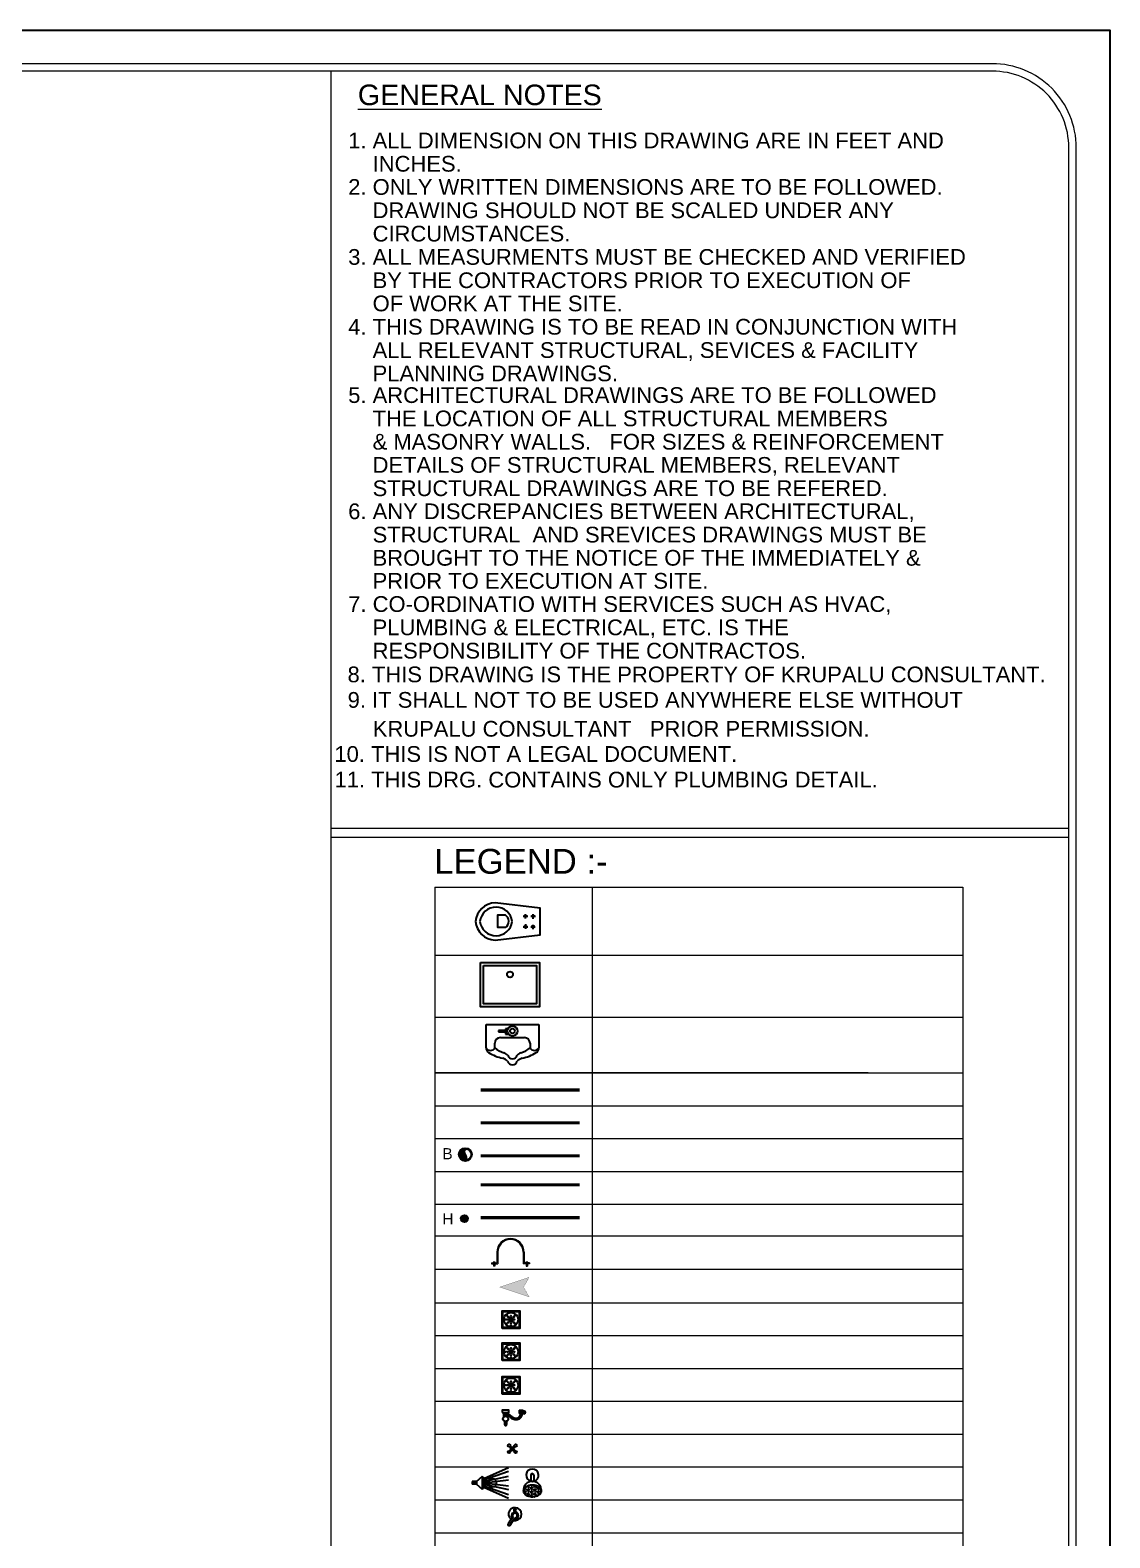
# Model space of a CAD drawing. Header units: inches. Extents: x 1807 to 67852, y 1160 to 20242.
# Drawn here: x 7288 to 8084, y 8940 to 10052 of the extents above; entities that cross this region are included whole.
import ezdxf

# ---------------------------------------------------------------- set-up
doc = ezdxf.new("R2010")
doc.units = ezdxf.units.IN
doc.header["$MEASUREMENT"] = 0
for name, color, linetype, lineweight in [('4 upvc pip', 5, 'Continuous', 30), ('4 upvc pip hatch', 6, 'Continuous', 5), ('4. UPCV', 6, 'Continuous', 30), ('A-HATCH', 252, 'Continuous', 13), ('Bathing', 3, 'Continuous', 30), ('BLOCK', 7, 'Continuous', 0), ('COLD WATER', 4, 'Continuous', 30), ('HATCH', 8, 'Continuous', 0), ('HOT LINE', 1, 'Continuous', 30), ('HOT LINE HATCH', 1, 'Continuous', 5), ('P_SANITARY FIXTURE', 151, 'Continuous', 5), ('RAIN WATER', 32, 'Continuous', 30), ('STCPL-P-DOMESTIC WATER PIPE', 150, 'DOMESTIC WATER SUPPLY PIPE LINE', 9), ('STCPL-P-U.CLAMP', 7, 'Continuous', 9), ('WALLS', 7, 'Continuous', 20)]:
    doc.layers.add(name, color=color, linetype=linetype, lineweight=lineweight)
doc.layers.add('P_DOMESTIC', color=142, linetype='Continuous')
doc.layers.add('STCPL-P-SW_TEXT', color=7, linetype='Continuous')
doc.styles.add('Krupalu', font='arial.ttf', dxfattribs={"height": 8})
doc.linetypes.add('DOMESTIC WATER SUPPLY PIPE LINE', pattern='A,0.5,-0.2,["DWS",Standard,S=0.1,R=0,X=-0.1,Y=-0.05],-0.25', length=0.95)

# ---------------------------------------------------------------- blocks, each defined once
blk = doc.blocks.new('Shower')
at = {"layer": 'Bathing'}
h = blk.add_hatch(color=256, dxfattribs=at)
h.paths.add_polyline_path([(60267.42, -3620.43), (60268.65, -3620.43), (60268.65, -3618.64), (60267.42, -3618.64)])
h.paths.add_polyline_path([(60270.16, -3623.63), (60270.73, -3622.8), (60265.35, -3622.8), (60266.15, -3623.63)])
at = {"layer": 'Bathing', "ltscale": 3}
for p, q in [((60266.15, -3623.63), (60261.5, -3634)), ((60266.78, -3623.63), (60263.15, -3634)), ((60267.42, -3623.63), (60265.17, -3634)), ((60267.42, -3620.43), (60265.35, -3622.8)), ((60265.35, -3622.8), (60266.15, -3623.63)), ((60270.73, -3622.8), (60265.35, -3622.8)), ((60266.15, -3623.63), (60270.16, -3623.63)), ((60268.04, -3623.63), (60266.8, -3634)), ((60267.42, -3620.43), (60267.42, -3618.64)), ((60268.65, -3618.64), (60267.42, -3618.64)), ((60268.65, -3618.64), (60267.42, -3618.64)), ((60268.65, -3620.43), (60267.42, -3620.43)), ((60268.65, -3620.43), (60267.42, -3620.43)), ((60268.04, -3623.63), (60269.27, -3634)), ((60268.65, -3620.43), (60268.65, -3618.64)), ((60268.65, -3620.43), (60270.73, -3622.8)), ((60268.65, -3623.63), (60270.9, -3634)), ((60269.29, -3623.63), (60272.92, -3634)), ((60269.92, -3623.63), (60274.57, -3634)), ((60270.16, -3623.63), (60270.73, -3622.8))]:
    blk.add_line(p, q, dxfattribs=at)
for points in [[(60267.42, -3620.43), (60265.35, -3622.8)], [(60270.73, -3622.8), (60268.65, -3620.43)]]:
    blk.add_lwpolyline(points, dxfattribs=at)
blk.add_circle((60268.04, -3627.04), 1.78, dxfattribs=at)
blk = doc.blocks.new('FUCYHG')
at = {"layer": 'Bathing'}
h = blk.add_hatch(dxfattribs=at)
h.set_pattern_fill('HEX', color=256, scale=3, style=0)
edge = h.paths.add_edge_path()
edge.add_ellipse((29933.4, -6321.41), major_axis=(-3, 0), ratio=0.700037, start_angle=0, end_angle=360)
for p, q in [((29932.87, -6316.1), (29932.87, -6318.24)), ((29932.87, -6319.34), (29932.87, -6319.38)), ((29933.92, -6316.1), (29933.92, -6318.24)), ((29933.92, -6319.34), (29933.92, -6319.38))]:
    blk.add_line(p, q, dxfattribs=at)
for centre, radius, start, end in [((29933.4, -6316.1), 2.1, 284.4775, 255.5225), ((29933.33, -6321.14), 2.94, 88.6475, 185.1729), ((29933.4, -6316.1), 0.525, 0, 180), ((29933.4, -6316.1), 2.1, 268.4215, 271.5785), ((29933.47, -6321.14), 2.94, 354.8271, 91.3525)]:
    blk.add_arc(centre, radius, start, end, dxfattribs=at)
blk.add_ellipse((29933.4, -6321.41), major_axis=(-3, 0), ratio=0.700037, dxfattribs=at)
blk = doc.blocks.new('JHG')
at = {"layer": 'Bathing'}
for p, q in [((29920.71, -6361.16), (29919.12, -6363.58)), ((29919.79, -6364.01), (29921.37, -6361.6))]:
    blk.add_line(p, q, dxfattribs=at)
blk.add_circle((29921.44, -6358.92), 0.327, dxfattribs=at)
for centre, radius, start, end in [((29921.44, -6360.31), 2.19, 253.9956, 232.9417), ((29921.42, -6360.8), 1.19, 256.4342, 217.1431), ((29921.42, -6360.8), 0.795, 267.1259, 206.5382), ((29919.46, -6363.8), 0.398, 146.7828, 326.7828)]:
    blk.add_arc(centre, radius, start, end, dxfattribs=at)
blk = doc.blocks.new('rwrwq')
at = {"layer": 'Bathing'}
for points in [[(19894.37, -3202.34), (19894.37, -3196.34), (19900.37, -3196.34), (19900.37, -3202.34)], [(19894.65, -3202.07), (19894.65, -3196.62), (19900.1, -3196.62), (19900.1, -3202.07)]]:
    blk.add_lwpolyline(points, close=True, dxfattribs=at)
for centre, radius in [((19897.37, -3199.34), 2.42), ((19895.5, -3199.34), 0.129), ((19895.93, -3197.89), 0.129), ((19895.93, -3200.79), 0.129), ((19896.22, -3199.34), 0.129), ((19896.42, -3198.38), 0.129), ((19896.42, -3200.3), 0.129), ((19896.87, -3199.34), 0.129), ((19896.94, -3198.91), 0.129), ((19896.94, -3199.77), 0.129), ((19897.37, -3198.11), 0.129), ((19897.37, -3198.11), 0.129), ((19897.37, -3198.83), 0.129), ((19897.37, -3198.83), 0.129), ((19897.37, -3199.34), 0.129), ((19897.37, -3199.85), 0.129), ((19897.37, -3199.85), 0.129), ((19897.37, -3200.57), 0.129), ((19897.37, -3200.57), 0.129), ((19897.81, -3198.91), 0.129), ((19897.81, -3199.77), 0.129), ((19897.88, -3199.34), 0.129), ((19898.33, -3198.38), 0.129), ((19898.33, -3200.3), 0.129), ((19898.52, -3199.34), 0.129), ((19898.82, -3197.89), 0.129), ((19898.82, -3200.79), 0.129), ((19897.37, -3201.28), 0.129), ((19897.37, -3201.28), 0.129)]:
    blk.add_circle(centre, radius, dxfattribs=at)
blk = doc.blocks.new('angel cock')
at = {"layer": 'Bathing'}
for p, q in [((60011.32, -3747.04), (60011.54, -3747.26)), ((60011.46, -3746.9), (60011.68, -3747.12)), ((60012.14, -3746.9), (60011.93, -3747.12)), ((60012.28, -3747.04), (60012.07, -3747.26)), ((60011.53, -3747.51), (60011.32, -3747.73)), ((60011.67, -3747.65), (60011.45, -3747.87)), ((60011.93, -3747.65), (60012.15, -3747.87)), ((60012.07, -3747.51), (60012.29, -3747.73))]:
    blk.add_line(p, q, dxfattribs=at)
for centre, radius in [((60011.26, -3746.84), 0.212), ((60011.8, -3747.39), 0.295), ((60011.8, -3747.39), 0.197), ((60012.35, -3746.84), 0.212), ((60011.25, -3747.93), 0.212), ((60012.35, -3747.93), 0.212)]:
    blk.add_circle(centre, radius, dxfattribs=at)
blk = doc.blocks.new('2BC2')
at = {"layer": 'Bathing'}
for p, q in [((-56.6, 112.5), (-33.2, 112.5)), ((-56.6, 87.5), (-56.6, 112.5)), ((-49.6, 100), (-52.1, 124)), ((-52.1, 124), (-32.2, 124)), ((-49.6, 108.5), (-42.1, 108.5)), ((-49.6, 104), (-49.6, 108.5)), ((-49.6, 100), (-49.6, 100)), ((-35.2, 105), (-33.2, 105)), ((-34.6, 100), (-32.2, 124)), ((-33.2, 105), (-33.2, 112.5)), ((-56.6, 87.5), (-33.2, 87.5)), ((-49.6, 91.5), (-49.6, 96)), ((-49.6, 91.5), (-42.1, 91.5)), ((-43.1, 92.6), (-43.1, 90.9)), ((-43.1, 90.9), (-41.1, 90.9)), ((-41.1, 92.6), (-41.1, 90.9)), ((-13, 11.1), (-40.8, 11.1)), ((-35.2, 95), (-33.2, 95)), ((-33.2, 95), (-33.2, 87.5)), ((16.1, 5.8), (37.6, 5.8)), ((-13, -11.1), (-40.8, -11.1)), ((38, -5.8), (16.1, -5.8))]:
    blk.add_line(p, q, dxfattribs=at)
for points in [[(-37, 105.5, -0.131753), (-8.7, 99.1, -0.379784), (2.6, 46.2, -0.069808), (-12.5, 26.5, 0.217681), (-22.4, 6)], [(-34.6, 100.5, -0.119046), (-11.4, 94.8, -0.376805), (-1.8, 48.7, -0.069242), (-15.9, 30.2, 0.204448), (-27.3, 7.5)], [(-36.1, 95.5, -0.124745), (-14.1, 90.6, -0.372944), (-6.1, 51.1, -0.068669), (-19.3, 33.9, 0.221665), (-32.4, 5.1)]]:
    blk.add_lwpolyline(points, format="xyb", dxfattribs=at)
blk.add_lwpolyline([(-40.8, -21.9), (-40.8, 21.9), (-56.6, 21.9), (-56.6, -21.9)], close=True, dxfattribs=at)
for centre, radius in [((-42.1, 100), 7.5), ((-26.9, 0), 7.5), ((0, 0), 17.1)]:
    blk.add_circle(centre, radius, dxfattribs=at)
for centre, radius, start, end in [((-42.1, 114), 14.1, 45.04183, 134.95817), ((-42.1, 100), 8.5, 151.92751, 208.07249), ((-42.1, 100), 8.5, 36.03188, 90), ((-42.1, 100), 8.5, 270, 323.96812), ((37.6, 0), 5.82, 270, 90)]:
    blk.add_arc(centre, radius, start, end, dxfattribs=at)
blk = doc.blocks.new('HJYT')
at = {"layer": 'Bathing'}
for p, q in [((59749.2, -3796.45), (59757.14, -3796.45)), ((59749.2, -3814.32), (59749.2, -3796.45)), ((59753.69, -3809.47), (59753.69, -3801.31)), ((59755.56, -3799.43), (59757.14, -3799.43)), ((59750.7, -3806.92), (59750.7, -3807.78)), ((59750.7, -3807.78), (59752.48, -3807.78)), ((59751.31, -3807.78), (59751.31, -3810.08)), ((59751.73, -3810.08), (59751.73, -3807.78)), ((59752.48, -3807.78), (59752.48, -3806.74)), ((59751.31, -3810.08), (59751.73, -3810.08)), ((59757.14, -3811.34), (59755.56, -3811.34)), ((59757.14, -3814.32), (59749.2, -3814.32))]:
    blk.add_line(p, q, dxfattribs=at)
for radius in [1.71, 0.812]:
    blk.add_circle((59751.44, -3805.39), radius, dxfattribs=at)
for centre, radius, start, end in [((59756.26, -3797.94), 1.74, 300.8205, 59.1795), ((59757.14, -3798.32), 1.88, 31.7987, 90), ((59745.75, -3805.39), 15.28, 12.3331, 31.7987), ((59755.56, -3801.31), 1.88, 90, 180), ((59749.95, -3805.39), 9.34, 17.958, 39.6051), ((59761.67, -3801.59), 2.98, 197.958, 227.7493), ((59763.59, -3801.49), 2.98, 192.3331, 229.5454), ((59749.95, -3805.39), 9.34, 320.3949, 342.042), ((59761.67, -3809.19), 2.98, 132.2507, 162.042), ((59759.24, -3805.39), 1.65, 285.0258, 74.9742), ((59763.59, -3809.29), 2.98, 130.4546, 167.6669), ((59761.19, -3805.39), 1.7, 285.8765, 74.1235), ((59755.56, -3809.47), 1.88, 180, 270), ((59756.26, -3812.83), 1.74, 300.8205, 59.1795), ((59757.14, -3812.45), 1.88, 270, 328.2013), ((59745.75, -3805.39), 15.28, 328.2013, 347.6669)]:
    blk.add_arc(centre, radius, start, end, dxfattribs=at)
blk = doc.blocks.new('DSHGFH')
at = {"layer": 'Bathing'}
for points in [[(60004.51, -3547.11), (60024.51, -3547.11), (60024.51, -3562.11), (60004.51, -3562.11)], [(60005.51, -3548.11), (60023.51, -3548.11), (60023.51, -3561.11), (60005.51, -3561.11)]]:
    blk.add_lwpolyline(points, close=True, dxfattribs=at)
blk.add_circle((60014.51, -3551.13), 1, dxfattribs=at)
blk = doc.blocks.new('wall hung')
at = {"layer": 'Bathing'}
for p, q in [((59981.48, -3659.73), (59979.97, -3659.73)), ((59980.65, -3658.98), (59980.65, -3660.49)), ((59983.38, -3659.73), (59984.88, -3659.73)), ((59984.21, -3658.98), (59984.21, -3660.49)), ((59979.82, -3662.3), (59981.32, -3662.3)), ((59980.65, -3661.55), (59980.65, -3663.05)), ((59983.36, -3662.32), (59984.87, -3662.32)), ((59984.19, -3661.57), (59984.19, -3663.08)), ((59984.21, -3661.55), (59984.21, -3663.05))]:
    blk.add_line(p, q, dxfattribs=at)
blk.add_lwpolyline([(59982.43, -3664.73), (59986.92, -3664.73), (59988.75, -3649.43, 0.373665), (59982.43, -3642.77, 0.373665), (59976.1, -3649.43), (59977.93, -3664.73)], format="xyb", close=True, dxfattribs=at)
blk.add_lwpolyline([(59980.34, -3652.94, -0.022406), (59980.33, -3652.83), (59980.33, -3650.34), (59984.65, -3650.34), (59984.65, -3652.83)], format="xyb", dxfattribs=at)
for centre in [(59980.65, -3659.73), (59984.21, -3659.73), (59980.65, -3662.3), (59984.19, -3662.32)]:
    blk.add_circle(centre, 0.364, dxfattribs=at)
for centre, radius, start, end in [((59983.1, -3649.74), 5.5, 96.9898, 263.0102), ((59981.76, -3649.74), 5.5, 276.9898, 83.0102), ((59982.46, -3651.48), 2.58, 214.637, 328.2651)]:
    blk.add_arc(centre, radius, start, end, dxfattribs=at)
blk = doc.blocks.new('fd')
at = {"layer": 'P_DOMESTIC', "linetype": 'Continuous'}
blk.add_hatch(color=15, dxfattribs=at).paths.add_polyline_path([(252, 0), (-58, 103), (0, 0), (-58, -103)])
at = {"layer": 'HOT LINE', "color": 1, "linetype": 'Continuous', "const_width": 2}
blk.add_lwpolyline([(252, 0), (-58, 103), (0, 0), (-58, -103)], close=True, dxfattribs=at)
blk = doc.blocks.new('PUC-1')
at = {"layer": 'HATCH', "ltscale": 10}
h = blk.add_hatch(color=256, dxfattribs=at)
h.paths.add_polyline_path([(291543, 140395, 0.414214), (291541.8, 140393.8), (291541.8, 140395), (291541.8, 140397.5, 0.236068)])
h.paths.add_polyline_path([(291543, 140400, 0.236068), (291541.8, 140397.5), (291541.8, 140401.3, 0.414214)])
h = blk.add_hatch(color=256, dxfattribs=at)
h.paths.add_polyline_path([(291543, 140249, -0.414214), (291541.8, 140250.3), (291541.8, 140249), (291541.8, 140246.5, -0.236068)])
h.paths.add_polyline_path([(291543, 140244, -0.236068), (291541.8, 140246.5), (291541.8, 140242.8, -0.414214)])
for p, q in [((291495.9, 140385), (291545.5, 140385)), ((291495.9, 140380), (291550.5, 140380)), ((291541.8, 140401.3), (291541.8, 140393.8)), ((291541.8, 140395), (291541.8, 140393.8)), ((291543, 140402.5), (291545.5, 140402.5)), ((291543, 140400), (291560.2, 140400)), ((291543, 140395), (291560.2, 140395)), ((291543, 140392.5), (291545.5, 140392.5)), ((291545.5, 140410), (291550.5, 140410)), ((291545.5, 140392.5), (291545.5, 140402.5)), ((291560.2, 140397.5), (291545.5, 140397.5)), ((291547.1, 140395), (291547.1, 140400)), ((291548.7, 140395), (291548.7, 140400)), ((291550.2, 140395), (291550.2, 140400)), ((291551.8, 140395), (291551.8, 140400)), ((291560.2, 140395), (291560.2, 140400)), ((291495.9, 140264), (291550.5, 140264)), ((291495.9, 140259), (291545.5, 140259)), ((291541.8, 140249), (291541.8, 140250.3)), ((291541.8, 140242.8), (291541.8, 140250.3)), ((291543, 140251.5), (291545.5, 140251.5)), ((291543, 140249), (291560.2, 140249)), ((291543, 140244), (291560.2, 140244)), ((291543, 140241.5), (291545.5, 140241.5)), ((291545.5, 140251.5), (291545.5, 140241.5)), ((291560.2, 140246.5), (291545.5, 140246.5)), ((291545.5, 140234), (291550.5, 140234)), ((291547.1, 140249), (291547.1, 140244)), ((291548.7, 140249), (291548.7, 140244)), ((291550.2, 140249), (291550.2, 140244)), ((291551.8, 140249), (291551.8, 140244)), ((291560.2, 140249), (291560.2, 140244))]:
    blk.add_line(p, q, dxfattribs=at)
at = {"layer": 'HATCH'}
for p, q in [((291545.5, 140410), (291545.5, 140385)), ((291550.5, 140410), (291550.5, 140380)), ((291545.5, 140234), (291545.5, 140259)), ((291550.5, 140234), (291550.5, 140264))]:
    blk.add_line(p, q, dxfattribs=at)
at = {"layer": 'HATCH', "ltscale": 10}
for centre, radius, start, end in [((291495.9, 140322), 63, 90, 270), ((291495.9, 140322), 58, 90, 270), ((291543, 140401.3), 1.25, 90, 270), ((291544.9, 140397.5), 3.13, 126.8699, 233.1301), ((291543, 140393.8), 1.25, 90, 270), ((291543, 140250.3), 1.25, 90, 270), ((291544.9, 140246.5), 3.13, 126.8699, 233.1301), ((291543, 140242.8), 1.25, 90, 270)]:
    blk.add_arc(centre, radius, start, end, dxfattribs=at)

msp = doc.modelspace()

# ---------------------------------------------------------------- hatches: boundary and pattern name
at = {"layer": '4 upvc pip hatch'}
h = msp.add_hatch(dxfattribs=at)
h.set_pattern_fill('ANSI31', color=256, scale=3.267082, style=0)
h.set_pattern_definition([(45, (-25605.81884, -195257.77384), (-0.28877197755, 0.28877197755), [])])
edge = h.paths.add_edge_path()
edge.add_spline(control_points=[(7608.4, 9218.7), (7609, 9219.5), (7610.5, 9221.5), (7607.2, 9224.5), (7608.6, 9226.5), (7609.2, 9227.4)], knot_values=[0, 0, 0, 0, 1.259254, 3.09623, 4.348223, 4.348223, 4.348223, 4.348223], degree=3, periodic=0)
edge.add_arc((7608.7, 9223), 4.36, 83.262, 180)
edge.add_arc((7608.7, 9223), 4.36, 180, 265.9366)
at = {"layer": 'HOT LINE HATCH'}
h = msp.add_hatch(dxfattribs=at)
h.set_pattern_fill('ANSI31', color=256, scale=3.267082, style=0)
h.set_pattern_definition([(45, (-16793.42617, -190031.3099), (-0.28877197755, 0.28877197755), [])])
h.paths.add_polyline_path([(7610.2, 9175.7, -1), (7605.9, 9175.7, -1)])

# ---------------------------------------------------------------- linework, layer by layer
at = {"layer": '4 upvc pip'}
msp.add_lwpolyline([(4888.8, 10052.2), (8084.2, 10052.2), (8084.2, 7792.9), (4888.8, 7792.9)], close=True, dxfattribs=at)
at = {"layer": '4 upvc pip', "ltscale": 50, "const_width": 2.29}
msp.add_lwpolyline([(7619.9, 9246.4), (7693, 9246.4)], dxfattribs=at)
at = {"layer": '4. UPCV', "ltscale": 50, "const_width": 2.29}
msp.add_lwpolyline([(7619.9, 9222.1), (7693, 9222.1)], dxfattribs=at)
at = {"layer": '4. UPCV', "ltscale": 50}
for radius in [4.79, 4.36]:
    msp.add_circle((7608.7, 9223), radius, dxfattribs=at)
msp.add_open_spline([(7608.4, 9218.7), (7609, 9219.5), (7610.5, 9221.5), (7607.2, 9224.5), (7608.6, 9226.5), (7609.2, 9227.4)], degree=3, knots=[0, 0, 0, 0, 2.742724, 6.743758, 9.470666, 9.470666, 9.470666, 9.470666], dxfattribs=at)
at = {"layer": 'A-HATCH'}
for p, q in [((7509.7, 7823.2), (7509.7, 10022)), ((8053.9, 9463.5), (7509.7, 9463.5)), ((8053.9, 9456.8), (7509.7, 9456.8))]:
    msp.add_line(p, q, dxfattribs=at)
for points in [[(7997.5, 10027.5), (4970.2, 10027.5, 0.414214), (4913.6, 9970.9), (4913.6, 7879.6, 0.414214), (4975.5, 7817.7), (7993.4, 7817.7, 0.414214), (8059.4, 7883.7), (8059.4, 9965.6, 0.414214)], [(7997.5, 10022), (4970.2, 10022, 0.414214), (4919.1, 9970.9), (4919.1, 7879.6, 0.414214), (4975.5, 7823.2), (7993.4, 7823.2, 0.414214), (8053.9, 7883.7), (8053.9, 9965.6, 0.414214)]]:
    msp.add_lwpolyline(points, format="xyb", close=True, dxfattribs=at)
at = {"layer": 'COLD WATER', "const_width": 2.29}
msp.add_lwpolyline([(7619.9, 9200.6), (7693, 9200.6)], dxfattribs=at)
at = {"layer": 'HOT LINE', "const_width": 2.29}
msp.add_lwpolyline([(7619.9, 9176.4), (7693, 9176.4)], dxfattribs=at)
at = {"layer": 'HOT LINE'}
for radius in [2.5, 2.13]:
    msp.add_circle((7608, 9175.7), radius, dxfattribs=at)
at = {"layer": 'RAIN WATER', "ltscale": 50, "const_width": 2.29}
msp.add_lwpolyline([(7619.9, 9270.6), (7693, 9270.6)], dxfattribs=at)
at = {"layer": 'STCPL-P-SW_TEXT'}
msp.add_line((7586.1, 9283.3), (7905.9, 9283.3), dxfattribs=at)
at = {"layer": 'WALLS'}
for p, q in [((7586.1, 9420.2), (7586.1, 8323.9)), ((7586.1, 9420.2), (7975.8, 9420.2)), ((7702.2, 9420.2), (7702.2, 8323.9)), ((7975.8, 9420.2), (7975.8, 8323.9)), ((7586.1, 9370), (7975.8, 9370)), ((7586.1, 9324.2), (7975.8, 9324.2)), ((7586.1, 9283.3), (7975.8, 9283.3)), ((7586.1, 9259), (7975.8, 9259)), ((7586.1, 9234.8), (7975.8, 9234.8)), ((7586.1, 9210.6), (7975.8, 9210.6)), ((7586.1, 9186.4), (7975.8, 9186.4)), ((7586.1, 9163), (7975.8, 9163)), ((7586.1, 9138.4), (7975.8, 9138.4)), ((7586.1, 9113.7), (7975.8, 9113.7)), ((7586.1, 9089.5), (7975.8, 9089.5)), ((7586.1, 9065.3), (7975.8, 9065.3)), ((7586.1, 9041), (7975.8, 9041)), ((7586.1, 9016.8), (7975.8, 9016.8)), ((7586.1, 8992.6), (7975.8, 8992.6)), ((7586.1, 8968.4), (7975.8, 8968.4)), ((7586.1, 8944.1), (7975.8, 8944.1))]:
    msp.add_line(p, q, dxfattribs=at)

# ---------------------------------------------------------------- block references
at = {"layer": 'Bathing'}
for name, p, xscale, yscale, zscale, rotation in [('wall hung', (-318, -121250.1), 2.17805465111541, 2.17805465111541, 2.17805465111541, 90), ('HJYT', (15931.8, 139456), 2.17805465111541, 2.17805465111541, 2.17805465111541, 270), ('Shower', (1308.5, -96032.8), 1.742443720892328, 1.742443720892328, 1.742443720892328, 90)]:
    msp.add_blockref(name, p, dxfattribs=dict(at, xscale=xscale, yscale=yscale, zscale=zscale, rotation=rotation))
for name, p, xscale, yscale, zscale in [('DSHGFH', (-123073.2, 17090.4), 2.17805465111541, 2.17805465111541, 2.17805465111541), ('rwrwq', (-35695.2, 16069.6), 2.17805465111541, 2.17805465111541, 2.17805465111541), ('rwrwq', (-35695.2, 16045.9), 2.17805465111541, 2.17805465111541, 2.17805465111541), ('rwrwq', (-35695.2, 16021.2), 2.17805465111541, 2.17805465111541, 2.17805465111541), ('angel cock', (-253774.6, 25330), 4.35610930223082, 4.35610930223082, 4.35610930223082), ('FUCYHG', (-57538.4, 22743.3), 2.17805465111541, 2.17805465111541, 2.17805465111541), ('JHG', (-57525.2, 22810.9), 2.17805465111541, 2.17805465111541, 2.17805465111541)]:
    msp.add_blockref(name, p, dxfattribs=dict(at, xscale=xscale, yscale=yscale, zscale=zscale))
at = {"layer": 'P_SANITARY FIXTURE', "xscale": 0.114347869183559, "yscale": 0.114347869183559, "zscale": 0.114347869183559, "rotation": 270}
msp.add_blockref('2BC2', (7638.4, 9028.1), dxfattribs=at)
at = {"layer": 'STCPL-P-DOMESTIC WATER PIPE', "xscale": 0.0697518518148563, "yscale": 0.0697518518148563, "zscale": 0.0697518518148563, "rotation": 180}
msp.add_blockref('fd', (7651.7, 9125.2), dxfattribs=at)
at = {"layer": 'STCPL-P-U.CLAMP', "xscale": 0.1595460625368566, "yscale": 0.1595460625368566, "zscale": 0.1595460625368566, "rotation": 270}
msp.add_blockref('PUC-1', (-14745.8, 55658), dxfattribs=at)

# ---------------------------------------------------------------- texts
at = {"layer": '4. UPCV', "ltscale": 50, "style": 'Krupalu'}
msp.add_text('B', height=8.2, dxfattribs=at).set_placement((7591.7, 9219.5))
at = {"layer": 'BLOCK', "style": 'Krupalu'}
for s, p in [('1. ALL DIMENSION ON THIS DRAWING ARE IN FEET AND', (7522.3, 9965.1)), ('    INCHES.', (7522.3, 9947.9)), ('2. ONLY WRITTEN DIMENSIONS ARE TO BE FOLLOWED.', (7522.3, 9930.8)), ('    DRAWING SHOULD NOT BE SCALED UNDER ANY ', (7522.3, 9913.6)), ('    CIRCUMSTANCES.', (7522.3, 9896.4)), ('3. ALL MEASURMENTS MUST BE CHECKED AND VERIFIED  ', (7522.3, 9879.2)), ('    BY THE CONTRACTORS PRIOR TO EXECUTION OF', (7522.3, 9862)), ('    OF WORK AT THE SITE.', (7522.3, 9844.9)), ('4. THIS DRAWING IS TO BE READ IN CONJUNCTION WITH ', (7522.3, 9827.7)), ('    ALL RELEVANT STRUCTURAL, SEVICES & FACILITY  ', (7522.3, 9810.5)), ('    PLANNING DRAWINGS.  ', (7522.3, 9793.3)), ('5. ARCHITECTURAL DRAWINGS ARE TO BE FOLLOWED ', (7522.3, 9777.3)), ('    THE LOCATION OF ALL STRUCTURAL MEMBERS ', (7522.3, 9760.1)), ('    & MASONRY WALLS.   FOR SIZES & REINFORCEMENT', (7522.3, 9742.9)), ('    DETAILS OF STRUCTURAL MEMBERS, RELEVANT ', (7522.3, 9725.8)), ('    STRUCTURAL DRAWINGS ARE TO BE REFERED.', (7522.3, 9708.6)), ('6. ANY DISCREPANCIES BETWEEN ARCHITECTURAL,', (7522.3, 9691.6)), ('    STRUCTURAL  AND SREVICES DRAWINGS MUST BE  ', (7522.3, 9674.4)), ('    BROUGHT TO THE NOTICE OF THE IMMEDIATELY & ', (7522.3, 9657.3)), ('    PRIOR TO EXECUTION AT SITE. ', (7522.3, 9640.3)), ('7. CO-ORDINATIO WITH SERVICES SUCH AS HVAC,', (7522.3, 9623.2)), ('    PLUMBING & ELECTRICAL, ETC. IS THE ', (7522.3, 9606)), ('    RESPONSIBILITY OF THE CONTRACTOS.', (7522.3, 9588.8)), ('8. THIS DRAWING IS THE PROPERTY OF KRUPALU CONSULTANT. ', (7521.8, 9571.3)), ('9. IT SHALL NOT TO BE USED ANYWHERE ELSE WITHOUT  ', (7521.9, 9552.5)), ('KRUPALU CONSULTANT   PRIOR PERMISSION.', (7540.4, 9531.2)), ('10. THIS IS NOT A LEGAL DOCUMENT. ', (7512.1, 9512.6)), ('11. THIS DRG. CONTAINS ONLY PLUMBING DETAIL.', (7512.2, 9493.7))]:
    msp.add_text(s, height=11.602, dxfattribs=at).set_placement(p)
at = {"layer": 'BLOCK', "insert": (7529.4, 10012.1), "char_height": 15.154, "attachment_point": 1, "style": 'Krupalu'}
msp.add_mtext('{\\LGENERAL NOTES}', dxfattribs=at)
at = {"layer": 'HOT LINE', "style": 'Krupalu'}
msp.add_text('H', height=8.2, dxfattribs=at).set_placement((7591.7, 9171.5))
at = {"layer": 'STCPL-P-SW_TEXT', "style": 'Krupalu'}
msp.add_text('LEGEND :-', height=18.3, dxfattribs=at).set_placement((7585.8, 9430.1))

doc.saveas('drawing.dxf')
